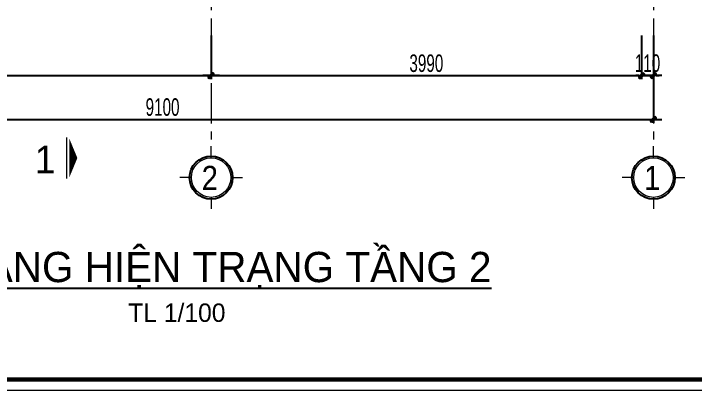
# Model space of a CAD drawing. Header units: millimetres. Extents: x 596422 to 1674380, y -367470 to 58862.
# Drawn here: x 840501 to 846820, y -196046 to -192552 of the extents above; entities that cross this region are included whole.
import ezdxf
from ezdxf.enums import TextEntityAlignment as Align

# ---------------------------------------------------------------- set-up
doc = ezdxf.new("R2010")
doc.units = ezdxf.units.MM
doc.header["$LTSCALE"] = 600
doc.header["$MEASUREMENT"] = 0
doc.linetypes.add('CENTER', pattern=[2, 1.25, -0.25, 0.25, -0.25])
doc.layers.get('0').update_dxf_attribs({"lineweight": 0})
doc.layers.get('Defpoints').update_dxf_attribs({"lineweight": 0})
for name, color, linetype, lineweight in [('EG Dim', 8, 'Continuous', 18), ('EG Text2', 7, 'Continuous', 18), ('ISO', 33, 'Continuous', 15), ('LC ISO', 153, 'Continuous', 13), ('LC Khac', 4, 'Continuous', 9), ('LC Text1', 3, 'Continuous', 20), ('LC Text2', 7, 'Continuous', 25), ('truc', 76, 'CENTER', 9)]:
    doc.layers.add(name, color=color, linetype=linetype, lineweight=lineweight)
doc.layers.add('Khungten_LCDI', color=7, linetype='Continuous')
doc.layers.add('Kichthuoc', color=9, linetype='Continuous')
doc.styles.add('EG 1', font='VHAVANB.TTF')
doc.styles.add('HOATBIF', font='hoatbif.shx', dxfattribs={"width": 0.65})
doc.styles.add('Khungten', font='VHAVAN.TTF', dxfattribs={"width": 0.9, "height": 5000})
doc.styles.add('LC 1', font='VHAVANB.TTF')
doc.styles.add('Title', font='VHAVAN.TTF', dxfattribs={"width": 0.8})
doc.dimstyles.new('1-100', dxfattribs={"dimscale": 300, "dimtxt": 1.2, "dimasz": 0.25, "dimexe": 0.5, "dimexo": 0, "dimgap": 0.3, "dimtad": 1, "dimdec": 0, "dimzin": 0, "dimdsep": 46, "dimtxsty": 'HOATBIF', "dimblk1": 'DOT', "dimblk2": 'DOT', "dimsah": 1, "dimcen": -1, "dimdle": 1, "dimclrd": 256, "dimclre": 256, "dimclrt": 4, "dimadec": 3, "dimazin": 2, "dimtfac": 0.3333333333333333, "dimtdec": 0, "dimtix": 1, "dimtmove": 2, "dimatfit": 3, "dimldrblk": 'DOT', "dimfxl": 1, "dimtvp": 0.8333333333333334, "dimtolj": 1, "dimtzin": 0, "dimarcsym": 0})

# ---------------------------------------------------------------- blocks, each defined once
blk = doc.blocks.new('LCDI-new')
at = {"layer": 'Defpoints', "lineweight": 0}
blk.add_lwpolyline([(-1626044.71, 488105.0099922971), (-1626044.71, 488402.01), (-1625624.71, 488402.01), (-1625624.71, 488105.0099922971)], close=True, dxfattribs=at)
at = {"layer": 'Khungten_LCDI', "color": 5, "lineweight": 60}
blk.add_lwpolyline([(-1626032.709999693, 488107.009992349), (-1626032.709999693, 488400.0099999481), (-1625626.710000051, 488400.0099999481), (-1625626.710000051, 488107.009992349)], close=True, dxfattribs=at)
at = {"color": 2, "style": 'Title', "width": 1.824645990399399}
for tag, p, p2 in [('TENBANVE1', (-1625663.583413671, 488164.6523914545), (-1625629.318539776, 488164.6523914545)), ('TENBANVE2', (-1625663.583413671, 488157.8853380251), (-1625629.318539776, 488157.8853380251))]:
    blk.add_attdef(tag, text='', height=2.5, dxfattribs=at).set_placement(p, p2, align=Align.FIT)
at = {"color": 7, "style": 'Khungten', "width": 0.8}
for tag, p in [('REVISION', (-1625637.722463204, 488146.0469538167)), ('NGAYHT', (-1625637.249248075, 488137.4162839738))]:
    blk.add_attdef(tag, text='', height=1.99998930926727, dxfattribs=at).set_placement(p, align=Align.CENTER)
at = {"color": 2, "style": 'Title', "width": 0.7}
blk.add_attdef('SOBANVE', text='', height=2.5, dxfattribs=at).set_placement((-1625637.09016708, 488114.5481853621), align=Align.CENTER)
blk = doc.blocks.new('TIEUDE1')
at = {"layer": 'EG Text2', "color": 7, "style": 'EG 1'}
blk.add_attdef('TIªU§Ò', text='', height=5, dxfattribs=at).set_placement((0, 0), align=Align.BOTTOM_CENTER)
blk.add_attdef('TL', text='', height=3, dxfattribs=at).set_placement((0, -2), align=Align.TOP_CENTER)
blk = doc.blocks.new('TTRUC')
at = {"layer": 'ISO'}
for p, q in [((0, 6.370037248838798), (0, 10.13175513561828)), ((-6.370037248838798, 0), (-10.13175513561828, 0)), ((6.370037248838798, 0), (10.13175513561828, 0)), ((0, -6.370037248838798), (0, -10.13175513561828))]:
    blk.add_line(p, q, dxfattribs=at)
blk.add_circle((0, 0), 6.370037248838798, dxfattribs=at)
at = {"layer": 'Kichthuoc'}
blk.add_circle((0, 0), 6.94551799677526, dxfattribs=at)
blk = doc.blocks.new('DOT')
at = {"layer": 'Kichthuoc'}
blk.add_line((-3, 0), (3, 0), dxfattribs=at)
at = {"layer": 'Kichthuoc', "color": 4}
blk.add_line((-1, -1), (1, 1), dxfattribs=at)
blk.add_lwpolyline([(0.5, 1), (-1, -0.5), (-0.5, -1), (1, 0.5)], close=True, dxfattribs=at)
blk = doc.blocks.new('*D1259')
at = {"layer": 'Defpoints', "color": 0, "transparency": 16777216}
for p in [(837441.1840608768, -192755.6476718724), (842331.1840215002, -192755.6476718724), (842331.1840215002, -193127.3339209758)]:
    blk.add_point(p, dxfattribs=at)
at = {"layer": 'EG Dim', "lineweight": -2, "transparency": 16777216}
for p, q in [((837441.1840608768, -192755.6476718724), (837441.1840608768, -193159.8339209758)), ((842331.1840215002, -192755.6476718724), (842331.1840215002, -193159.8339209758)), ((837467.1840608768, -193127.3339209758), (842305.1840215002, -193127.3339209758))]:
    blk.add_line(p, q, dxfattribs=at)
at = {"layer": 'EG Dim', "lineweight": -2, "transparency": 16777216, "xscale": 26, "yscale": 26, "zscale": 26, "rotation": 180}
blk.add_blockref('DOT', (837441.1840608768, -193127.3339209758), dxfattribs=at)
at = {"layer": 'EG Dim', "lineweight": -2, "transparency": 16777216, "xscale": 26, "yscale": 26, "zscale": 26}
blk.add_blockref('DOT', (842331.1840215002, -193127.3339209758), dxfattribs=at)
at = {"layer": 'EG Dim', "color": 4, "transparency": 16777216, "insert": (839886.1840411886, -193013.5839209758), "char_height": 162.5, "attachment_point": 5, "style": 'HOATBIF'}
blk.add_mtext('\\A1;4890', dxfattribs=at)
blk = doc.blocks.new('_Dot')
at = {"color": 0, "linetype": 'ByBlock', "lineweight": -2}
blk.add_line((-0.5, 0), (-1, 0), dxfattribs=at)
at = {"color": 0, "linetype": 'ByBlock', "const_width": 0.5}
blk.add_lwpolyline([(-0.25, 0, 1), (0.25, 0, 1)], format="xyb", close=True, dxfattribs=at)
blk = doc.blocks.new('*D1260')
at = {"layer": 'Defpoints', "color": 0, "transparency": 16777216}
for p in [(842331.1840215002, -192755.2039566615), (846321.1839900776, -192754.8498733229), (846321.1839900776, -193126.8902057649)]:
    blk.add_point(p, dxfattribs=at)
at = {"layer": 'EG Dim', "lineweight": -2, "transparency": 16777216}
for p, q in [((842331.1840215002, -192755.2039566615), (842331.1840215002, -193159.3902057649)), ((846321.1839900776, -192754.8498733229), (846321.1839900776, -193159.3902057649)), ((842357.1840215002, -193126.8902057649), (846295.1839900776, -193126.8902057649))]:
    blk.add_line(p, q, dxfattribs=at)
at = {"layer": 'EG Dim', "lineweight": -2, "transparency": 16777216, "xscale": 26, "yscale": 26, "zscale": 26, "rotation": 180}
blk.add_blockref('DOT', (842331.1840215002, -193126.8902057649), dxfattribs=at)
at = {"layer": 'EG Dim', "lineweight": -2, "transparency": 16777216, "xscale": 26, "yscale": 26, "zscale": 26}
blk.add_blockref('DOT', (846321.1839900776, -193126.8902057649), dxfattribs=at)
at = {"layer": 'EG Dim', "color": 4, "transparency": 16777216, "insert": (844326.1840057889, -193013.1402057649), "char_height": 162.5, "attachment_point": 5, "style": 'HOATBIF'}
blk.add_mtext('\\A1;3990', dxfattribs=at)
blk = doc.blocks.new('*D1261')
at = {"layer": 'Defpoints', "color": 0, "transparency": 16777216}
for p in [(837331.1840608768, -192755.6476718724), (846431.1840191376, -192755.1773355545), (846431.1840191376, -193533.5839209758)]:
    blk.add_point(p, dxfattribs=at)
at = {"layer": 'EG Dim', "lineweight": -2, "transparency": 16777216}
for p, q in [((837331.1840608768, -192755.6476718724), (837331.1840608768, -193566.0839209758)), ((846431.1840191376, -192755.1773355545), (846431.1840191376, -193566.0839209758)), ((837357.1840608768, -193533.5839209758), (846405.1840191376, -193533.5839209758))]:
    blk.add_line(p, q, dxfattribs=at)
at = {"layer": 'EG Dim', "lineweight": -2, "transparency": 16777216, "xscale": 26, "yscale": 26, "zscale": 26, "rotation": 180}
blk.add_blockref('DOT', (837331.1840608768, -193533.5839209758), dxfattribs=at)
at = {"layer": 'EG Dim', "lineweight": -2, "transparency": 16777216, "xscale": 26, "yscale": 26, "zscale": 26}
blk.add_blockref('DOT', (846431.1840191376, -193533.5839209758), dxfattribs=at)
at = {"layer": 'EG Dim', "color": 4, "transparency": 16777216, "insert": (841881.1840400072, -193419.8339209758), "char_height": 162.5, "attachment_point": 5, "style": 'HOATBIF'}
blk.add_mtext('\\A1;9100', dxfattribs=at)
blk = doc.blocks.new('*D1267')
at = {"layer": 'Defpoints', "color": 0, "transparency": 16777216}
for p in [(846321.1839900776, -192754.8498733229), (846431.1839900776, -192754.8498733229), (846431.1839900776, -193126.5361210266)]:
    blk.add_point(p, dxfattribs=at)
at = {"layer": 'EG Dim', "lineweight": -2, "transparency": 16777216}
for p, q in [((846321.1839900776, -192754.8498733229), (846321.1839900776, -193159.0361210266)), ((846431.1839900776, -192754.8498733229), (846431.1839900776, -193159.0361210266)), ((846295.1839900776, -193126.5361210266), (846269.1839900776, -193126.5361210266)), ((846321.1839900776, -193126.5361210266), (846431.1839900776, -193126.5361210266)), ((846457.1839900776, -193126.5361210266), (846483.1839900776, -193126.5361210266))]:
    blk.add_line(p, q, dxfattribs=at)
at = {"layer": 'EG Dim', "lineweight": -2, "transparency": 16777216, "xscale": 26, "yscale": 26, "zscale": 26}
blk.add_blockref('DOT', (846321.1839900776, -193126.5361210266), dxfattribs=at)
at = {"layer": 'EG Dim', "lineweight": -2, "transparency": 16777216, "xscale": 26, "yscale": 26, "zscale": 26, "rotation": 180}
blk.add_blockref('DOT', (846431.1839900776, -193126.5361210266), dxfattribs=at)
at = {"layer": 'EG Dim', "color": 4, "transparency": 16777216, "insert": (846376.1839900776, -193012.7861210266), "char_height": 162.5, "attachment_point": 5, "style": 'HOATBIF'}
blk.add_mtext('\\A1;110', dxfattribs=at)

msp = doc.modelspace()

# ---------------------------------------------------------------- linework, layer by layer
at = {"layer": 'LC Khac', "color": 1, "ltscale": 2}
msp.add_line((840993.6448213125, -194080.6171287), (840993.6448213138, -193701.9544675937), dxfattribs=at)
msp.add_lwpolyline([(841091.6265365833, -193891.2857981512, 0, 367.7142761772381, 0), (841015.6350630026, -193891.2857981512, 214.4999944367223, 214.4999944367223, 0)], format="xyseb", dxfattribs=at)
at = {"layer": 'truc', "ltscale": 0.5}
for p, q in [((842330.8109119382, -188996.1408350687), (842331.2751975799, -193782.6206063406)), ((846430.8109119382, -188996.1408350687), (846431.2751975799, -193782.6206063406))]:
    msp.add_line(p, q, dxfattribs=at)

# ---------------------------------------------------------------- block references
at = {"layer": 'Kichthuoc', "xscale": 50.00000000005321, "yscale": 50.00000000005321, "zscale": 50.00000000005321}
msp.add_blockref('LCDI-new', (82134870.30368222, -24601296.44899677), dxfattribs=at)
at = {"layer": 'LC ISO', "xscale": 28.69141044115101, "yscale": 28.69141044115101, "zscale": 28.69141044115101}
for p in [(842331.2751975799, -194073.3149514259), (846431.2751975799, -194073.3149514259)]:
    msp.add_blockref('TTRUC', p, dxfattribs=at)
at = {"layer": 'LC Text2'}
ref = msp.add_blockref('TIEUDE1', (842013.771920777, -195126.3538562877), dxfattribs=dict(at, xscale=56.93620215211323, yscale=56.93620215211323, zscale=56.93620215211323))
ref.add_attrib('TIªU§Ò', '%%UmÆt b»ng hiÖn tr¹ng tÇng 2', dxfattribs={"color": 7, "height": 280.3774652899382, "style": 'LC 1'}).set_placement((842013.771920777, -195126.3538562877), align=Align.BOTTOM_CENTER)
ref.add_attrib('TL', 'TL 1/100', dxfattribs={"color": 7, "height": 170.8086064560731, "style": 'LC 1'}).set_placement((842013.771920777, -195240.2262605942), align=Align.TOP_CENTER)

# ---------------------------------------------------------------- texts
at = {"ltscale": 2, "style": 'LC 1'}
msp.add_attdef('1', text='A', height=257.3999933236498, dxfattribs=at).set_placement((840791.7685089852, -193905.0935018879), align=Align.MIDDLE_CENTER)
at = {"layer": 'LC Text1', "ltscale": 0.2, "style": 'LC 1', "width": 0.9}
for s, p in [('2', (842319.1953045941, -194256.0803046577)), ('1', (846419.1953045941, -194256.0803046577))]:
    msp.add_text(s, height=224.6535812372711, dxfattribs=at).set_placement(p, align=Align.BOTTOM_CENTER)

# ---------------------------------------------------------------- dimensions: what is measured, and where the dimension line sits
at = {"layer": 'EG Dim'}
for base, p1, p2, picture, middle in [((846431.1840191376, -193533.5839209758), (837331.1840608768, -192755.6476718724), (846431.1840191376, -192755.1773355545), '*D1261', (841881.1840400072, -193419.8339209758)), ((842331.1840215002, -193127.3339209758), (837441.1840608768, -192755.6476718724), (842331.1840215002, -192755.6476718724), '*D1259', (839886.1840411886, -193013.5839209758)), ((846321.1839900776, -193126.8902057649), (842331.1840215002, -192755.2039566615), (846321.1839900776, -192754.8498733229), '*D1260', (844326.1840057889, -193013.1402057649)), ((846431.1839900776, -193126.5361210266), (846321.1839900776, -192754.8498733229), (846431.1839900776, -192754.8498733229), '*D1267', (846376.1839900776, -193012.7861210266))]:
    dim = msp.add_linear_dim(base=base, p1=p1, p2=p2, dimstyle='1-100', override={"dimscale": 65, "dimtxt": 2.5, "dimasz": 0.4, "dimgap": 0.5}, dxfattribs=at)
    dim.commit()
    dim.dimension.update_dxf_attribs({"geometry": picture, "text_midpoint": middle})

doc.saveas('drawing.dxf')
